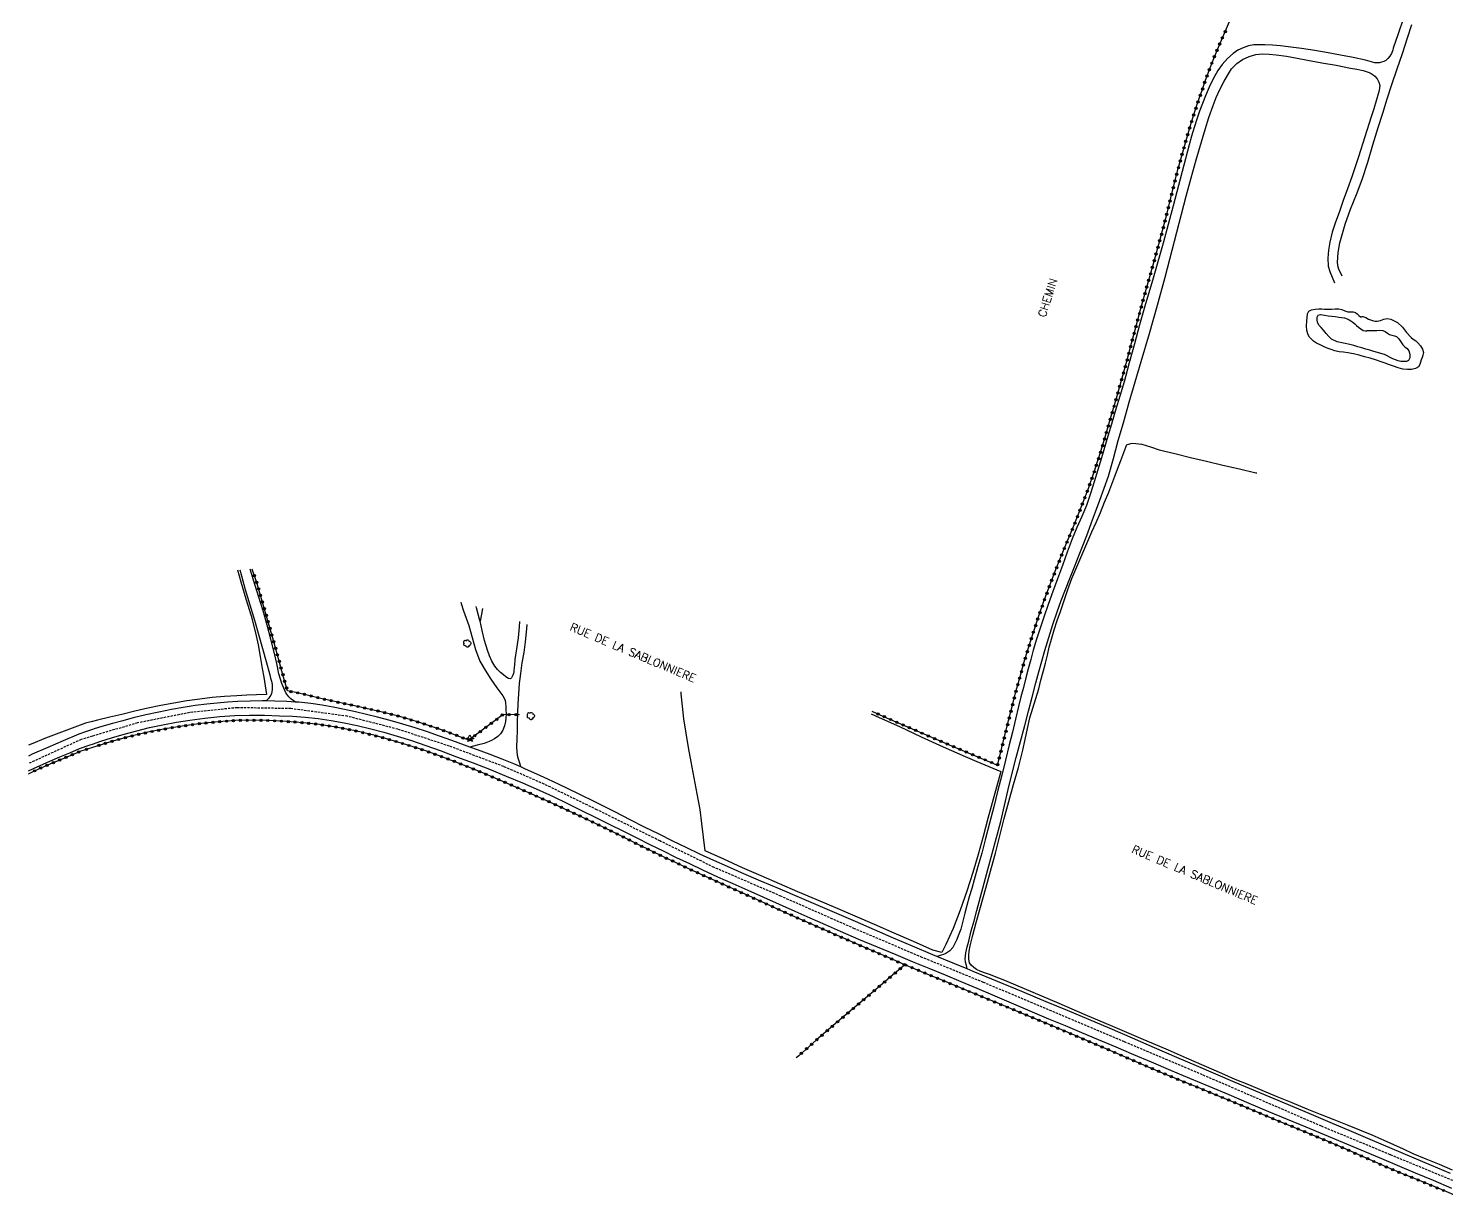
# Model space of a CAD drawing. Header units: millimetres. Extents: x 192000 to 193000, y 104999 to 106000.
# Drawn here: x 192000 to 192310.2, y 105243.5 to 105499.1 of the extents above; entities that cross this region are included whole.
import ezdxf

# ---------------------------------------------------------------- set-up
doc = ezdxf.new("R2010")
doc.units = ezdxf.units.MM
doc.linetypes.add('DASHED', pattern=[0.75, 0.5, -0.25])
doc.layers.get('0').update_dxf_attribs({"linetype": 'CONTINUOUS'})
for name, color, linetype in [('W0001', 6, 'DASHED'), ('W0008', 7, 'CONTINUOUS'), ('W0017', 7, 'CONTINUOUS'), ('W0071', 7, 'CONTINUOUS'), ('W0200', 2, 'CONTINUOUS'), ('W0211', 2, 'CONTINUOUS'), ('W0214', 2, 'CONTINUOUS'), ('W0300', 7, 'CONTINUOUS'), ('W0303', 7, 'CONTINUOUS'), ('W0323', 7, 'CONTINUOUS'), ('W0330', 7, 'CONTINUOUS'), ('W0989', 7, 'CONTINUOUS')]:
    doc.layers.add(name, color=color, linetype=linetype)
doc.styles.get("Standard").update_dxf_attribs({"font": 'romans.shx', "width": 0.85})

# ---------------------------------------------------------------- blocks, each defined once
blk = doc.blocks.new('T303')
for p, q in [((-0.77, 0), (-0.28, 0.21)), ((-0.28, -0.21), (-0.77, 0)), ((-0.28, 0.21), (0, 0.83)), ((0, 0.83), (0.28, 0.21)), ((0.28, 0.21), (0.83, 0)), ((0.83, 0), (0.28, -0.21)), ((-0.49, -0.63), (-0.28, -0.21)), ((0, -0.35), (-0.49, -0.63)), ((0.56, -0.63), (0, -0.35)), ((0.28, -0.21), (0.56, -0.63))]:
    blk.add_line(p, q)
blk = doc.blocks.new('T300')
for p, q in [((-0.8, 0.51), (-0.86, 0.34)), ((-0.86, 0.34), (-0.86, 0.17)), ((-0.86, 0.17), (-0.74, 0.06)), ((-0.69, 0.63), (-0.8, 0.51)), ((-0.8, -0.06), (-0.74, 0.06)), ((-0.74, 0.06), (-0.69, 0.11)), ((-0.57, 0.69), (-0.69, 0.63)), ((-0.46, 0.69), (-0.57, 0.69)), ((-0.29, 0.63), (-0.46, 0.69)), ((-0.29, 0.63), (-0.17, 0.74)), ((-0.23, 0.57), (-0.29, 0.63)), ((-0.17, 0.74), (-0.06, 0.8)), ((-0.06, 0.8), (0.06, 0.8)), ((0.06, 0.8), (0.23, 0.74)), ((0.23, 0.74), (0.34, 0.63)), ((0.34, 0.63), (0.4, 0.51)), ((0.46, 0.46), (0.34, 0.46)), ((0.4, 0.51), (0.4, 0.46)), ((0.57, 0.4), (0.46, 0.46)), ((0.57, 0.4), (0.69, 0.29)), ((0.69, 0.29), (0.74, 0.17)), ((0.74, 0.06), (0.69, -0.17)), ((0.74, 0.17), (0.74, 0.06)), ((-0.8, -0.17), (-0.8, -0.06)), ((-0.8, -0.23), (-0.8, -0.17)), ((-0.74, -0.34), (-0.8, -0.23)), ((-0.69, -0.4), (-0.74, -0.34)), ((-0.51, -0.46), (-0.69, -0.4)), ((-0.4, -0.46), (-0.51, -0.46)), ((-0.4, -0.46), (-0.34, -0.46)), ((-0.34, -0.46), (-0.34, -0.4)), ((-0.34, -0.51), (-0.34, -0.46)), ((-0.29, -0.63), (-0.34, -0.51)), ((-0.17, -0.74), (-0.29, -0.63)), ((-0.06, -0.8), (-0.17, -0.74)), ((0.06, -0.8), (-0.06, -0.8)), ((0.17, -0.74), (0.06, -0.8)), ((0.23, -0.69), (0.17, -0.74)), ((0.29, -0.46), (0.23, -0.46)), ((0.29, -0.63), (0.23, -0.69)), ((0.46, -0.4), (0.29, -0.46)), ((0.34, -0.51), (0.29, -0.63)), ((0.34, -0.51), (0.34, -0.46)), ((0.57, -0.34), (0.46, -0.4)), ((0.63, -0.29), (0.57, -0.34)), ((0.69, -0.17), (0.63, -0.29))]:
    blk.add_line(p, q)
blk = doc.blocks.new('t323o')
at = {"color": 0, "linetype": 'Continuous'}
for radius in [0.25, 0.15]:
    blk.add_circle((0, 0), radius, dxfattribs=at)

msp = doc.modelspace()

# ---------------------------------------------------------------- linework, layer by layer
at = {"layer": 'W0001'}
for points in [[(192311.58, 105247.2), (192297.85, 105252.85), (192282.82, 105259.09), (192267.75, 105265.6), (192256.79, 105270.32), (192239.72, 105277.55), (192225.9, 105283.36), (192208.92, 105290.5), (192195.5, 105295.99), (192180.72, 105302.26), (192164.61, 105309.35), (192149.97, 105315.67), (192138.11, 105321.46), (192124.36, 105328.27), (192112.81, 105333.87), (192103.96, 105337.71), (192092.09, 105342.17), (192080.84, 105345.86), (192069.75, 105348.7), (192057.4, 105350.37), (192045.66, 105350.57), (192035.23, 105349.49), (192023.87, 105347.26), (192014, 105344.34)], [(192014, 105344.34), (192011.54, 105343.62), (192000, 105338.34)]]:
    msp.add_lwpolyline(points, dxfattribs=at)
at = {"layer": 'W0008'}
for points in [[(192155.95, 105314.47), (192152.93, 105315.83), (192149.9, 105317.19), (192146.89, 105318.58), (192143.9, 105319.99), (192140.92, 105321.43), (192137.96, 105322.89), (192134.78, 105324.48), (192131.61, 105326.09), (192128.44, 105327.7), (192124.33, 105329.75), (192120.2, 105331.78), (192116.06, 105333.77), (192113.63, 105334.93), (192111.19, 105336.07), (192108.73, 105337.17), (192107.7, 105337.61), (192106.18, 105338.27), (192103.6, 105339.32), (192101.01, 105340.34), (192098.22, 105341.38), (192096.57, 105341.97), (192095.41, 105342.38), (192092.59, 105343.37), (192089.94, 105344.32), (192087.29, 105345.26), (192084.61, 105346.14), (192081.88, 105346.97), (192079.14, 105347.75), (192076.38, 105348.48), (192073.97, 105349.08), (192071.55, 105349.65), (192069.12, 105350.17), (192066.68, 105350.66), (192064.24, 105351.12), (192061.78, 105351.48), (192059.17, 105351.75), (192058.41, 105351.8), (192056.53, 105351.92), (192053.9, 105352.01), (192052.02, 105352.04), (192051.2, 105352.05), (192048.51, 105352.01), (192045.81, 105351.91), (192043.55, 105351.77), (192041.3, 105351.59), (192039.06, 105351.36), (192036.46, 105351.02), (192033.88, 105350.62), (192031.3, 105350.16), (192028.5, 105349.61), (192025.71, 105348.99), (192022.93, 105348.32), (192020.65, 105347.73), (192018.37, 105347.11), (192016.1, 105346.46), (192014.41, 105345.93), (192014, 105345.79)], [(192014, 105342.58), (192015.86, 105343.22), (192018.2, 105343.97), (192020.95, 105344.78), (192023.73, 105345.54), (192026.51, 105346.22), (192029.43, 105346.85), (192032.37, 105347.39), (192035.32, 105347.86), (192038.58, 105348.29), (192041.86, 105348.64), (192045.14, 105348.86), (192048.4, 105348.95), (192051.66, 105348.92), (192054.92, 105348.82), (192057.74, 105348.7), (192060.55, 105348.52), (192063.35, 105348.23), (192066.23, 105347.8), (192069.1, 105347.26), (192071.95, 105346.65), (192074.87, 105345.96), (192077.78, 105345.2), (192080.66, 105344.38), (192083.82, 105343.38), (192086.95, 105342.3), (192090.06, 105341.19), (192093.66, 105339.86), (192097.25, 105338.49), (192100.84, 105337.11), (192104.47, 105335.61), (192108.09, 105334.12), (192111.69, 105332.56), (192114.76, 105331.14), (192117.8, 105329.68), (192120.84, 105328.2), (192123.95, 105326.67), (192127.06, 105325.13), (192130.16, 105323.58), (192133.05, 105322.13), (192135.95, 105320.69), (192138.85, 105319.25), (192141.71, 105317.86), (192144.57, 105316.48), (192147.45, 105315.12), (192150.76, 105313.63), (192154.07, 105312.16), (192157.39, 105310.7), (192160.82, 105309.17), (192164.24, 105307.64), (192167.66, 105306.11), (192170.95, 105304.64), (192174.24, 105303.18), (192177.54, 105301.74), (192181.6, 105300), (192185.66, 105298.29), (192189.73, 105296.6), (192193.33, 105295.11), (192196.92, 105293.63), (192200.52, 105292.14), (192203.98, 105290.7), (192207.44, 105289.25), (192210.89, 105287.8), (192214.98, 105286.06), (192219.05, 105284.32), (192223.14, 105282.59), (192226.74, 105281.08), (192230.36, 105279.58), (192233.97, 105278.07), (192237.84, 105276.43), (192241.71, 105274.78), (192245.59, 105273.13), (192249.79, 105271.37), (192253.99, 105269.61), (192258.19, 105267.85), (192262.55, 105265.99), (192266.91, 105264.12), (192271.27, 105262.28), (192275.32, 105260.6), (192279.38, 105258.95), (192283.43, 105257.27), (192287.43, 105255.6), (192291.43, 105253.91), (192295.42, 105252.23), (192299.37, 105250.57), (192303.32, 105248.91), (192307.26, 105247.26), (192311.3, 105245.55)], [(192011.03, 105344.82), (192007.63, 105343.35), (192004.23, 105341.88), (192000.85, 105340.38), (192000, 105339.99)], [(192014, 105345.79), (192012.72, 105345.37), (192011.03, 105344.82)], [(192000, 105336.78), (192001.14, 105337.3), (192004.71, 105338.89), (192006.87, 105339.81), (192009.04, 105340.72), (192011.21, 105341.63)], [(192011.21, 105341.63), (192013.54, 105342.43), (192014, 105342.58)], [(192311.04, 105248.71), (192306.92, 105250.46), (192302.61, 105252.28), (192298.31, 105254.11), (192294, 105255.95), (192289.37, 105257.91), (192284.74, 105259.88), (192280.11, 105261.84), (192274.73, 105264.12), (192269.35, 105266.39), (192263.97, 105268.67), (192259.71, 105270.48), (192255.46, 105272.29), (192251.21, 105274.11), (192246.34, 105276.23), (192241.47, 105278.35), (192236.6, 105280.46), (192231.93, 105282.42), (192227.26, 105284.37), (192222.58, 105286.3), (192217.28, 105288.5), (192211.98, 105290.69), (192206.68, 105292.88), (192205.31, 105293.45), (192202.25, 105294.72), (192198.7, 105296.2), (192197.83, 105296.56), (192193.41, 105298.42), (192189.23, 105300.21), (192185.05, 105302.02), (192180.88, 105303.82), (192176.8, 105305.58), (192172.72, 105307.34), (192168.64, 105309.09), (192164.42, 105310.89), (192160.19, 105312.68), (192155.95, 105314.47)]]:
    msp.add_lwpolyline(points, dxfattribs=at)
at = {"layer": 'W0017'}
for points in [[(192046.24, 105380.74), (192046.61, 105379.41), (192047.45, 105376.43), (192048.44, 105373.07), (192049.43, 105369.71), (192050.41, 105366.35), (192051.21, 105363.49), (192052, 105360.64), (192052.79, 105357.78), (192052.98, 105357.06), (192053.17, 105356.34), (192053.29, 105355.61), (192053.33, 105355.08), (192053.34, 105354.55), (192053.27, 105354.03), (192053.16, 105353.68), (192053.01, 105353.33), (192052.83, 105353.01), (192052.59, 105352.67), (192052.3, 105352.35), (192052.02, 105352.04)], [(192058.41, 105351.8), (192057.91, 105352.16), (192057.4, 105352.53), (192056.95, 105352.94), (192056.32, 105353.81), (192055.85, 105354.81), (192055.42, 105355.83), (192054.75, 105357.98), (192054.32, 105360.22), (192053.86, 105362.45), (192053.06, 105365.55), (192052.21, 105368.63), (192051.33, 105371.71), (192050.36, 105374.97), (192049.34, 105378.21), (192048.51, 105380.82)], [(192094.58, 105373.67), (192094.64, 105373.37), (192095.16, 105371.73), (192095.76, 105370.12), (192096.35, 105368.51), (192097.1, 105365.89), (192097.82, 105363.26), (192098.77, 105360.73), (192099.89, 105358.75), (192101.18, 105356.84), (192102.48, 105354.94), (192103.14, 105354.07), (192103.8, 105353.19), (192104.26, 105352.24), (192104.39, 105351.54), (192104.43, 105350.81), (192104.45, 105350.08), (192104.47, 105349.23), (192104.46, 105348.39), (192104.36, 105347.56), (192104.13, 105346.6), (192103.79, 105345.67), (192103.3, 105344.85), (192102.67, 105344.25), (192101.93, 105343.75), (192101.15, 105343.31), (192099.69, 105342.72), (192098.13, 105342.35), (192096.57, 105341.97)], [(192106.42, 105361.09), (192106.39, 105360.66), (192106.35, 105360.24), (192106.31, 105359.82), (192106.28, 105359.49), (192106.25, 105359.15), (192106.21, 105358.82), (192106.15, 105358.43), (192106.08, 105358.04), (192105.95, 105357.66), (192105.82, 105357.37), (192105.66, 105357.09), (192105.47, 105356.9), (192105, 105356.93), (192104.44, 105357.31), (192103.91, 105357.73), (192103.23, 105358.28), (192102.61, 105358.93), (192102.06, 105359.62), (192101.39, 105360.73), (192100.87, 105361.93), (192100.41, 105363.16), (192099.76, 105365.27), (192099.27, 105367.43), (192098.81, 105369.46), (192098.78, 105369.6), (192098.01, 105372.43), (192097.94, 105372.68)], [(192107.42, 105369.41), (192107.36, 105368.25), (192107.11, 105365.86), (192106.77, 105363.47), (192106.42, 105361.09)], [(192107.7, 105337.61), (192107.46, 105338.46), (192107.21, 105339.3), (192107.01, 105340.15), (192106.86, 105341.93), (192106.91, 105343.73), (192106.98, 105345.54), (192107, 105347.49), (192107.04, 105349.44), (192107.11, 105351.38), (192107.25, 105353.61), (192107.44, 105355.83), (192107.68, 105358.05), (192108.02, 105360.36), (192108.42, 105362.67), (192108.75, 105364.98), (192109.02, 105367.79), (192109.08, 105368.75)]]:
    msp.add_lwpolyline(points, dxfattribs=at)
at = {"layer": 'W0071'}
for points in [[(192300.68, 105501.06), (192299.61, 105497.9), (192298.54, 105494.75), (192298.41, 105494.34), (192298.28, 105493.93), (192298.11, 105493.55), (192297.78, 105492.99), (192297.37, 105492.49), (192296.89, 105492.07), (192296.45, 105491.84), (192295.98, 105491.66), (192295.49, 105491.54), (192294.49, 105491.57), (192293.48, 105491.86), (192292.46, 105492.14), (192289.74, 105492.68), (192287.01, 105493.21), (192284.28, 105493.71), (192281.36, 105494.21), (192278.44, 105494.68), (192275.51, 105495.06), (192273.83, 105495.24), (192272.14, 105495.39), (192270.45, 105495.46), (192269.25, 105495.47), (192268.04, 105495.44), (192266.88, 105495.26), (192265.69, 105494.85), (192264.55, 105494.28), (192263.5, 105493.6), (192262.24, 105492.5), (192261.13, 105491.2), (192260.14, 105489.83), (192259.12, 105488.07), (192258.27, 105486.2), (192257.47, 105484.3), (192256.79, 105482.63), (192256.14, 105480.95), (192255.54, 105479.25), (192254.96, 105477.39), (192254.42, 105475.51), (192253.89, 105473.62), (192252.73, 105469.18), (192251.58, 105464.74), (192250.4, 105460.3), (192249.3, 105456.21), (192248.17, 105452.13), (192247.03, 105448.06), (192245.7, 105443.45), (192244.35, 105438.85), (192243.03, 105434.25), (192241.9, 105430.09), (192240.8, 105425.93), (192239.65, 105421.78), (192238.74, 105418.7), (192237.81, 105415.62), (192236.88, 105412.55), (192235.9, 105409.22), (192234.93, 105405.9), (192233.94, 105402.58), (192233.14, 105399.97), (192232.32, 105397.36), (192231.42, 105394.78), (192230.42, 105392.34), (192229.35, 105389.93), (192228.31, 105387.49), (192227.2, 105384.59), (192226.15, 105381.66), (192225.1, 105378.73), (192224.08, 105375.94), (192223.07, 105373.15), (192222.09, 105370.34), (192221.29, 105367.95), (192220.52, 105365.54), (192219.79, 105363.12), (192219.23, 105361.12), (192218.7, 105359.1), (192218.17, 105357.08), (192217.63, 105355), (192217.1, 105352.91), (192216.58, 105350.82), (192215.89, 105348.03), (192215.23, 105345.23), (192214.55, 105342.43), (192213.72, 105339.12), (192212.88, 105335.83), (192212.04, 105332.53), (192211.14, 105328.92), (192210.23, 105325.32), (192209.3, 105321.72), (192208.51, 105318.79), (192207.7, 105315.86), (192206.88, 105312.94), (192206.34, 105311.08), (192205.8, 105309.22), (192205.28, 105307.36), (192204.83, 105305.64), (192204.39, 105303.91), (192203.95, 105302.19), (192203.66, 105301.43), (192203.37, 105300.67), (192203.05, 105299.93), (192202.64, 105299.03), (192202.18, 105298.16), (192201.57, 105297.43), (192201.13, 105297.11), (192200.64, 105296.84), (192200.13, 105296.61), (192199.66, 105296.45), (192199.18, 105296.32), (192198.7, 105296.2)], [(192287.36, 105444.94), (192287.05, 105445.57), (192286.73, 105446.21), (192286.49, 105446.85), (192286.35, 105447.9), (192286.38, 105448.99), (192286.48, 105450.08), (192286.82, 105452.16), (192287.39, 105454.21), (192288.03, 105456.25), (192289.17, 105459.55), (192290.48, 105462.79), (192291.72, 105466.06), (192292.94, 105469.82), (192294.07, 105473.61), (192295.22, 105477.39), (192296.21, 105480.54), (192297.21, 105483.69), (192298.23, 105486.83), (192299.36, 105490.22), (192300.51, 105493.6), (192301.65, 105496.98), (192302.62, 105499.92)], [(192205.31, 105293.45), (192205.15, 105294.2), (192205, 105294.95), (192204.91, 105295.7), (192205.03, 105296.98), (192205.35, 105298.27), (192205.69, 105299.55), (192206.24, 105301.78), (192206.83, 105303.99), (192207.43, 105306.21), (192208.22, 105309.21), (192209.03, 105312.21), (192209.84, 105315.2), (192210.8, 105318.69), (192211.77, 105322.18), (192212.69, 105325.69), (192213.52, 105329.2), (192214.31, 105332.72), (192215.14, 105336.23), (192216.05, 105339.72), (192217.01, 105343.2), (192217.95, 105346.69), (192218.75, 105349.79), (192219.54, 105352.9), (192220.35, 105356.01), (192221, 105358.38), (192221.66, 105360.74), (192222.34, 105363.1), (192223.18, 105365.93), (192224.06, 105368.74), (192224.99, 105371.53), (192225.88, 105373.98), (192226.81, 105376.41), (192227.76, 105378.83), (192228.8, 105381.4), (192229.85, 105383.97), (192230.87, 105386.55), (192231.72, 105388.82), (192232.55, 105391.09), (192233.38, 105393.37), (192234.33, 105395.97), (192235.29, 105398.57), (192236.24, 105401.17), (192237.32, 105405.07), (192238.39, 105408.97), (192239.49, 105412.87), (192240.79, 105417.33), (192242.11, 105421.79), (192243.42, 105426.25), (192245.19, 105432.39), (192246.94, 105438.53), (192248.64, 105444.68), (192250.19, 105450.58), (192251.71, 105456.5), (192253.26, 105462.4), (192254.34, 105466.37), (192255.43, 105470.33), (192256.59, 105474.27), (192257.37, 105476.93), (192258.18, 105479.58), (192259.11, 105482.18), (192259.81, 105483.94), (192260.57, 105485.68), (192261.44, 105487.35), (192262.27, 105488.8), (192263.18, 105490.21), (192264.28, 105491.39), (192265.55, 105492.25), (192266.98, 105492.91), (192268.46, 105493.35), (192269.92, 105493.51), (192271.42, 105493.44), (192272.92, 105493.32), (192275.21, 105493.01), (192277.48, 105492.55), (192279.75, 105492.09), (192282.89, 105491.55), (192286.04, 105491.01), (192289.16, 105490.39), (192290.54, 105490.15), (192291.92, 105489.89), (192293.22, 105489.43), (192293.68, 105489.21), (192294.13, 105488.95), (192294.52, 105488.64), (192295.02, 105488.04), (192295.4, 105487.32), (192295.58, 105486.58), (192295.55, 105486.05), (192295.42, 105485.5), (192295.28, 105484.96), (192294.82, 105483.21), (192294.26, 105481.47), (192293.71, 105479.74), (192292.32, 105475.36), (192290.94, 105470.98), (192289.49, 105466.62), (192288.55, 105464.03), (192287.59, 105461.44), (192286.67, 105458.84), (192285.9, 105456.68), (192285.15, 105454.51), (192284.62, 105452.31), (192284.34, 105450.58), (192284.19, 105448.83), (192284.3, 105447.12), (192284.66, 105445.89), (192285.17, 105444.67), (192285.68, 105443.46)]]:
    msp.add_lwpolyline(points, dxfattribs=at)
at = {"layer": 'W0200'}
msp.add_lwpolyline([(192099.35, 105372.26), (192099.11, 105371.01), (192098.81, 105369.46)], dxfattribs=at)
at = {"layer": 'W0211'}
msp.add_lwpolyline([(192292.49, 105432.93), (192292.61, 105432.96), (192292.73, 105432.99), (192292.85, 105433.02), (192293.3, 105433.06), (192293.75, 105433.04), (192294.21, 105433.02), (192294.9, 105433.06), (192295.6, 105433.1), (192296.26, 105433.01), (192296.76, 105432.78), (192297.24, 105432.46), (192297.73, 105432.17), (192298.24, 105432.01), (192298.77, 105431.88), (192299.24, 105431.68), (192299.74, 105431.18), (192300.15, 105430.53), (192300.59, 105429.92), (192301.08, 105429.48), (192301.59, 105429.07), (192301.95, 105428.59), (192302.13, 105427.86), (192302.14, 105427.06), (192301.89, 105426.48), (192301.43, 105426.28), (192300.81, 105426.22), (192300.2, 105426.25), (192299.61, 105426.38), (192299.03, 105426.61), (192298.45, 105426.86), (192297.83, 105427.16), (192297.21, 105427.48), (192296.58, 105427.77), (192295.83, 105428.02), (192295.07, 105428.22), (192294.31, 105428.43), (192293.43, 105428.7), (192292.55, 105428.98), (192291.67, 105429.25), (192290.78, 105429.49), (192289.89, 105429.73), (192289, 105429.97), (192287.62, 105430.25), (192286.25, 105430.55), (192285.05, 105431.1), (192284.42, 105431.7), (192283.85, 105432.4), (192283.3, 105433.12), (192282.79, 105433.66), (192282.28, 105434.22), (192281.96, 105434.83), (192281.89, 105435.37), (192281.91, 105435.94), (192282.07, 105436.36), (192282.63, 105436.54), (192283.48, 105436.41), (192284.32, 105436.26), (192285.08, 105436.18), (192285.84, 105436.08), (192286.59, 105435.96), (192287.22, 105435.87), (192287.85, 105435.76), (192288.44, 105435.58), (192288.87, 105435.37), (192289.27, 105435.11), (192289.67, 105434.84), (192290.09, 105434.48), (192290.49, 105434.1), (192290.92, 105433.76), (192291.42, 105433.38), (192291.94, 105433.04)], close=True, dxfattribs=at)
at = {"layer": 'W0214'}
msp.add_lwpolyline([(192291.88, 105436.08), (192292.52, 105435.9), (192293.13, 105435.54), (192293.76, 105435.26), (192294.17, 105435.16), (192294.59, 105435.1), (192295.01, 105435.07), (192295.74, 105435.24), (192296.46, 105435.53), (192297.17, 105435.68), (192297.97, 105435.51), (192298.75, 105435.16), (192299.48, 105434.74), (192300.54, 105433.79), (192301.44, 105432.62), (192302.41, 105431.53), (192302.91, 105431.14), (192303.43, 105430.76), (192303.89, 105430.34), (192304.45, 105429.68), (192304.91, 105428.95), (192305.11, 105428.19), (192305.02, 105427.67), (192304.82, 105427.14), (192304.61, 105426.62), (192304.46, 105426.09), (192304.31, 105425.56), (192304.07, 105425.12), (192303.41, 105424.71), (192302.54, 105424.53), (192301.67, 105424.47), (192300.65, 105424.59), (192299.62, 105424.9), (192298.61, 105425.25), (192297.7, 105425.55), (192296.78, 105425.88), (192295.87, 105426.19), (192294.67, 105426.58), (192293.47, 105426.96), (192292.26, 105427.3), (192291.05, 105427.63), (192289.83, 105427.93), (192288.6, 105428.18), (192287.66, 105428.3), (192286.71, 105428.4), (192285.78, 105428.57), (192284.93, 105428.84), (192284.1, 105429.18), (192283.29, 105429.55), (192282.51, 105429.88), (192281.74, 105430.24), (192281.06, 105430.69), (192280.61, 105431.11), (192280.21, 105431.59), (192279.89, 105432.1), (192279.62, 105433.04), (192279.58, 105434.08), (192279.65, 105435.1), (192279.69, 105435.88), (192279.79, 105436.66), (192280.08, 105437.26), (192280.66, 105437.58), (192281.44, 105437.71), (192282.22, 105437.77), (192282.87, 105437.77), (192283.52, 105437.71), (192284.18, 105437.66), (192285, 105437.71), (192285.82, 105437.79), (192286.62, 105437.76), (192287.28, 105437.59), (192287.93, 105437.34), (192288.59, 105437.14), (192289.15, 105437.1), (192289.73, 105437.1), (192290.25, 105436.99), (192290.63, 105436.68), (192290.98, 105436.27), (192291.39, 105436.04), (192291.55, 105436.05), (192291.71, 105436.07)], close=True, dxfattribs=at)
at = {"layer": 'W0323'}
for points in [[(192184.46, 105349.8), (192187.68, 105348.38), (192192.27, 105346.38), (192196.87, 105344.39), (192201.89, 105342.26), (192206.92, 105340.15), (192211.95, 105338.04), (192212.52, 105340.28), (192213.09, 105342.52), (192213.65, 105344.76), (192214.4, 105347.78), (192215.15, 105350.81), (192215.93, 105353.83), (192216.83, 105357.11), (192217.76, 105360.37), (192218.74, 105363.63), (192219.82, 105367.05), (192220.94, 105370.45), (192222.12, 105373.84), (192223.34, 105377.13), (192224.61, 105380.4), (192225.91, 105383.67), (192227.09, 105386.57), (192228.28, 105389.46), (192229.48, 105392.34), (192230.69, 105395.52), (192231.91, 105398.69), (192233.06, 105401.89), (192234.37, 105405.92), (192235.58, 105409.98), (192236.77, 105414.05), (192237.98, 105418.23), (192239.16, 105422.41), (192240.34, 105426.59), (192241.31, 105430.28), (192242.28, 105433.97), (192243.26, 105437.65), (192244.77, 105443.04), (192246.3, 105448.41), (192247.78, 105453.8), (192249.05, 105458.68), (192250.27, 105463.57), (192251.5, 105468.46), (192252.35, 105471.51), (192253.2, 105474.57), (192254.09, 105477.61), (192254.93, 105480.27), (192255.81, 105482.91), (192256.71, 105485.55), (192257.4, 105487.51), (192258.1, 105489.47), (192258.82, 105491.42), (192260.07, 105494.47), (192261.39, 105497.5), (192262.68, 105500.54)], [(192107.41, 105349.04), (192103.83, 105349.08), (192096.36, 105343.49), (192093.79, 105344.45), (192091.21, 105345.42), (192088.63, 105346.33), (192085.98, 105347.21), (192083.32, 105348.03), (192080.64, 105348.8), (192077.76, 105349.54), (192074.86, 105350.21), (192071.96, 105350.86), (192069.98, 105351.29), (192068, 105351.71), (192066.02, 105352.14), (192063.63, 105352.69), (192061.25, 105353.26), (192058.87, 105353.83), (192056.65, 105354.25), (192055.68, 105357.74), (192054.71, 105361.24), (192053.73, 105364.73), (192052.52, 105369.06), (192051.29, 105373.38), (192050.01, 105377.68), (192048.97, 105380.84)], [(192191.72, 105294.37), (192187.58, 105296.15), (192183.44, 105297.93), (192179.3, 105299.73), (192172.31, 105302.8), (192165.33, 105305.91), (192158.37, 105309.05), (192151.87, 105311.98), (192145.39, 105314.93), (192138.94, 105317.95), (192133.37, 105320.67), (192127.82, 105323.43), (192122.25, 105326.13), (192118.16, 105328.04), (192114.06, 105329.91), (192109.95, 105331.75), (192106.62, 105333.23), (192103.27, 105334.68), (192099.91, 105336.1), (192096.73, 105337.41), (192093.52, 105338.69), (192090.3, 105339.91), (192086.91, 105341.11), (192083.49, 105342.24), (192080.06, 105343.28), (192075.82, 105344.46), (192071.54, 105345.5), (192067.23, 105346.35), (192063.67, 105346.88), (192060.08, 105347.28), (192056.48, 105347.57), (192052.77, 105347.76), (192049.05, 105347.83), (192045.34, 105347.76), (192041.59, 105347.51), (192037.84, 105347.11), (192034.11, 105346.61), (192029.93, 105345.93), (192025.76, 105345.12), (192021.64, 105344.16), (192018.17, 105343.18), (192014.73, 105342.1), (192014, 105341.87)], [(192000, 105336.12), (192001.49, 105336.84), (192004.74, 105338.27), (192008.01, 105339.64), (192011.29, 105341.01)], [(192014, 105341.87), (192011.29, 105341.01)], [(192313.11, 105243.47), (192309.58, 105245), (192305.37, 105246.75), (192301.15, 105248.47), (192296.94, 105250.22), (192292.83, 105252), (192288.73, 105253.81), (192284.63, 105255.59), (192280.57, 105257.29), (192276.5, 105258.96), (192272.43, 105260.64), (192268.46, 105262.3), (192264.49, 105263.96), (192260.52, 105265.61), (192256.37, 105267.31), (192252.22, 105268.99), (192248.08, 105270.7), (192243.43, 105272.68), (192238.8, 105274.68), (192234.17, 105276.68), (192228.28, 105279.17), (192222.39, 105281.65), (192216.49, 105284.12), (192212.74, 105285.67), (192208.99, 105287.21), (192205.24, 105288.75), (192200.73, 105290.62), (192196.23, 105292.49), (192191.72, 105294.37), (192189, 105292.07), (192186.27, 105289.76), (192183.55, 105287.46), (192179.79, 105284.27), (192176.03, 105281.07), (192172.29, 105277.86), (192168.48, 105274.5), (192167.95, 105274.03)]]:
    msp.add_lwpolyline(points, dxfattribs=at)
at = {"layer": 'W0330'}
for points in [[(192214.11, 105290.72), (192212.87, 105291.21), (192211.64, 105291.7), (192210.41, 105292.18), (192209.36, 105292.53), (192208.31, 105292.87), (192207.35, 105293.36), (192206.77, 105293.79), (192206.23, 105294.27), (192205.84, 105294.83), (192205.67, 105295.6), (192205.71, 105296.48), (192205.8, 105297.34), (192205.99, 105298.51), (192206.29, 105299.66), (192206.59, 105300.82), (192207.31, 105303.65), (192208.08, 105306.48), (192208.87, 105309.3), (192209.75, 105312.46), (192210.64, 105315.62), (192211.51, 105318.78), (192212.49, 105322.55), (192213.45, 105326.32), (192214.43, 105330.09), (192215.47, 105333.81), (192216.53, 105337.53), (192217.5, 105341.27), (192218.02, 105343.62), (192218.51, 105345.99), (192219.05, 105348.34), (192219.67, 105350.47), (192220.33, 105352.59), (192220.97, 105354.72), (192221.47, 105356.57), (192221.95, 105358.43), (192222.43, 105360.29), (192222.87, 105362.05), (192223.3, 105363.81), (192223.77, 105365.57), (192224.38, 105367.59), (192225.04, 105369.6), (192225.72, 105371.61), (192226.53, 105374.02), (192227.37, 105376.43), (192228.25, 105378.81), (192229.08, 105380.86), (192229.94, 105382.89), (192230.82, 105384.92), (192231.71, 105386.97), (192232.61, 105389.01), (192233.51, 105391.06), (192234.46, 105393.27), (192235.39, 105395.48), (192236.31, 105397.7), (192237.66, 105401.15), (192238.95, 105404.63), (192240.25, 105408.11), (192240.7, 105408.2), (192241.14, 105408.3), (192241.58, 105408.37), (192243.5, 105408.21), (192245.41, 105407.59), (192247.32, 105406.97), (192250.76, 105406.12), (192254.2, 105405.28), (192257.65, 105404.45), (192261.26, 105403.6), (192264.87, 105402.77), (192268.48, 105401.93), (192268.67, 105401.89)], [(192045.71, 105380.72), (192046.48, 105378.05), (192047.6, 105374.35), (192048.71, 105370.65), (192049.68, 105366.92), (192050.23, 105364.34), (192050.71, 105361.74), (192051.16, 105359.14), (192051.47, 105357.25), (192051.76, 105355.36), (192052.05, 105353.47), (192049.9, 105353.39), (192047.76, 105353.31), (192045.61, 105353.2), (192042.89, 105353.01), (192040.17, 105352.77), (192037.47, 105352.47), (192034.63, 105352.06), (192031.8, 105351.58), (192028.97, 105351.05), (192026.12, 105350.45), (192023.28, 105349.79), (192020.44, 105349.11), (192017.79, 105348.47), (192015.14, 105347.82), (192014, 105347.53)], [(192197.83, 105297.59), (192193.59, 105299.45), (192189.34, 105301.3), (192185.09, 105303.15), (192180.83, 105304.98), (192176.58, 105306.8), (192172.32, 105308.62), (192168.3, 105310.34), (192164.29, 105312.05), (192160.29, 105313.79), (192156.19, 105315.6), (192152.11, 105317.44), (192148.02, 105319.27), (192147.67, 105322.28), (192147.32, 105325.29), (192146.91, 105328.29), (192146.31, 105331.77), (192145.64, 105335.24), (192144.98, 105338.71), (192144.41, 105341.85), (192143.85, 105345), (192143.36, 105348.16), (192143.06, 105350.88), (192142.81, 105353.6), (192142.77, 105354.03)], [(192012.49, 105347.16), (192009.58, 105346.07), (192006.67, 105344.99), (192003.77, 105343.88), (192000.61, 105342.62), (192000, 105342.38)], [(192014, 105347.53), (192012.49, 105347.16)], [(192184.32, 105349.24), (192186.07, 105348.45), (192190.51, 105346.43), (192195.28, 105344.23), (192200.05, 105342.03), (192204.86, 105339.9), (192207.46, 105338.8), (192210.08, 105337.73), (192212.7, 105336.66), (192211.76, 105333.23), (192210.82, 105329.8), (192209.87, 105326.38), (192208.81, 105322.43), (192207.74, 105318.48), (192206.58, 105314.56), (192205.25, 105310.43), (192203.83, 105306.34), (192202.24, 105302.31), (192201.46, 105300.54), (192200.64, 105298.79), (192199.82, 105297.03), (192197.83, 105297.59)], [(192311.49, 105249.51), (192308.61, 105250.68), (192305.72, 105251.86), (192302.86, 105253.08), (192300.75, 105254.04), (192298.66, 105255.01), (192296.55, 105255.97), (192293.88, 105257.1), (192291.2, 105258.21), (192288.51, 105259.29), (192285.57, 105260.47), (192282.62, 105261.64), (192279.68, 105262.82), (192276.4, 105264.16), (192273.13, 105265.53), (192269.86, 105266.89), (192266.92, 105268.11), (192263.97, 105269.33), (192261.04, 105270.57), (192257.15, 105272.26), (192253.27, 105273.97), (192249.39, 105275.68), (192243.3, 105278.27), (192237.21, 105280.86), (192231.12, 105283.46), (192225.45, 105285.88), (192219.78, 105288.3), (192214.11, 105290.72)]]:
    msp.add_lwpolyline(points, dxfattribs=at)

# ---------------------------------------------------------------- block references
at = {"layer": 'W0300', "rotation": 359.9999899820874}
for p in [(192096.03, 105364.58), (192109.94, 105348.73)]:
    msp.add_blockref('T300', p, dxfattribs=at)
at = {"layer": 'W0303', "rotation": 359.9999899820874}
msp.add_blockref('T303', (192096.58, 105343.84), dxfattribs=at)
at = {"layer": 'W0323'}
for p, rotation in [((192260.58, 105495.63), 66.46200777327387), ((192261.17, 105497), 66.46200777327387), ((192261.77, 105498.38), 66.97450799127449), ((192259.41, 105492.86), 67.7378369505266), ((192259.98, 105494.25), 67.7378369505266), ((192258.32, 105490.07), 69.53426046607659), ((192258.84, 105491.47), 67.7378369505266), ((192257.3, 105487.25), 70.77235188256749), ((192257.81, 105488.66), 70.35359119162548), ((192255.83, 105482.99), 71.07091008742775), ((192256.32, 105484.41), 71.07091008742775), ((192256.81, 105485.83), 70.77235188256749), ((192254.89, 105480.14), 72.43004830777795), ((192255.36, 105481.57), 71.64960613128795), ((192253.99, 105477.28), 73.62269712395461), ((192254.44, 105478.71), 72.43004830777795), ((192253.15, 105474.4), 74.4961908849577), ((192253.57, 105475.84), 73.62269712395461), ((192252.35, 105471.51), 74.51359567490988), ((192252.75, 105472.96), 74.4961908849577), ((192251.55, 105468.62), 74.51359567490988), ((192251.95, 105470.07), 74.51359567490988), ((192250.81, 105465.71), 75.91686965265515), ((192251.18, 105467.17), 75.91686965265515), ((192249.72, 105461.35), 75.90860877524568), ((192250.08, 105462.8), 75.90860877524568), ((192250.45, 105464.26), 75.91686965265515), ((192248.98, 105458.44), 75.47002984817426), ((192249.35, 105459.89), 75.90860877524568), ((192248.23, 105455.53), 75.47002984817426), ((192248.61, 105456.99), 75.47002984817426), ((192247.46, 105452.64), 74.58397134557275), ((192247.86, 105454.08), 75.47002984817426), ((192246.66, 105449.74), 74.58397134557275), ((192247.06, 105451.19), 74.58397134557275), ((192245.85, 105446.86), 74.10668987736234), ((192246.26, 105448.3), 74.10668987736234), ((192245.03, 105443.97), 74.10668987736234), ((192245.44, 105445.41), 74.10668987736234), ((192243.82, 105439.64), 74.41499443085239), ((192244.22, 105441.08), 74.41499443085239), ((192244.62, 105442.53), 74.41499443085239), ((192243.02, 105436.74), 75.03859516374374), ((192243.41, 105438.19), 74.41499443085239), ((192242.25, 105433.85), 75.23885497119693), ((192242.63, 105435.3), 75.03859516374374), ((192241.48, 105430.94), 75.23885497119693), ((192241.86, 105432.4), 75.23885497119693), ((192240.72, 105428.04), 75.2572014640771), ((192241.1, 105429.49), 75.2572014640771), ((192239.93, 105425.15), 74.2647764611905), ((192240.34, 105426.59), 75.2572014640771), ((192239.12, 105422.26), 74.26477646161206), ((192239.52, 105423.71), 74.2647764611905), ((192237.89, 105417.93), 73.89334066912924), ((192238.3, 105419.37), 74.26477646161206), ((192238.71, 105420.82), 74.26477646161206), ((192237.06, 105415.05), 73.89334066912924), ((192237.48, 105416.49), 73.89334066912924), ((192236.22, 105412.17), 73.7057530628815), ((192236.64, 105413.61), 73.7057530628815), ((192235.38, 105409.29), 73.35122521437803), ((192235.8, 105410.73), 73.7057530628815), ((192234.52, 105406.42), 73.35122521437803), ((192234.95, 105407.85), 73.35122521437803), ((192233.6, 105403.56), 72.00965955366647), ((192234.07, 105404.99), 72.00965955366647), ((192232.13, 105399.31), 70.1408196713086), ((192232.64, 105400.72), 70.1408196713086), ((192233.14, 105402.13), 72.00965955366647), ((192231.07, 105396.5), 69.08476304502632), ((192231.6, 105397.9), 69.08476304502632), ((192230, 105393.7), 69.07503519188816), ((192230.53, 105395.1), 69.07503519188816), ((192228.89, 105390.91), 67.49429518744196), ((192229.46, 105392.3), 67.49429518744196), ((192227.74, 105388.14), 67.50130632213887), ((192228.31, 105389.53), 67.49429518744196), ((192226.03, 105383.98), 67.88896018054518), ((192226.6, 105385.37), 67.88896018054518), ((192227.16, 105386.76), 67.50130632213887), ((192224.92, 105381.19), 68.30766171923122), ((192225.48, 105382.58), 68.30766171923122), ((192049.44, 105379.41), 108.241268941791), ((192049.91, 105377.99), 108.241268941791), ((192223.83, 105378.4), 68.76807617677997), ((192224.37, 105379.79), 68.76807617677997), ((192050.34, 105376.55), 106.6674702788344), ((192050.77, 105375.12), 106.6674702788344), ((192222.77, 105375.59), 69.68649737987774), ((192223.29, 105377), 69.68649737987774), ((192051.2, 105373.68), 106.6674702788344), ((192051.62, 105372.24), 105.849050514545), ((192221.25, 105371.35), 70.7967049243921), ((192221.75, 105372.77), 70.7967049243921), ((192222.25, 105374.18), 69.68649737987774), ((192052.03, 105370.79), 105.849050514545), ((192052.44, 105369.35), 105.849050514545), ((192220.3, 105368.51), 71.73179916092768), ((192220.77, 105369.93), 71.73179916092768), ((192052.84, 105367.91), 105.6510888532683), ((192053.25, 105366.46), 105.6510888532683), ((192219.38, 105365.65), 72.52014505419947), ((192219.83, 105367.08), 71.73179916092768), ((192053.65, 105365.02), 105.6510888532683), ((192054.06, 105363.57), 105.645897963181), ((192054.46, 105362.13), 105.645897963181), ((192218.49, 105362.79), 73.28783348529099), ((192218.93, 105364.22), 72.52014505419947), ((192054.86, 105360.68), 105.500427016736), ((192055.27, 105359.24), 105.500427016736), ((192217.63, 105359.91), 74.04533930867125), ((192218.06, 105361.35), 73.28783348529099), ((192055.67, 105357.79), 105.500427016736), ((192056.07, 105356.35), 105.4962051512691), ((192216.81, 105357.03), 74.70790196833492), ((192217.22, 105358.47), 74.04533930867125), ((192056.47, 105354.9), 105.4962051512691), ((192057.46, 105354.1), 169.360134024695), ((192058.93, 105353.82), 166.5315851117279), ((192060.39, 105353.47), 166.5315851117279), ((192061.85, 105353.12), 166.5088193509287), ((192063.31, 105352.77), 166.5088193509287), ((192216.02, 105354.14), 74.70790196833492), ((192216.41, 105355.58), 74.70790196833492), ((192064.77, 105352.43), 166.9632642891588), ((192066.23, 105352.09), 167.7532389033301), ((192067.7, 105351.77), 167.7532389033301), ((192069.16, 105351.46), 168.0967810365025), ((192070.63, 105351.15), 167.7808630448938), ((192072.1, 105350.83), 167.3750655353773), ((192073.56, 105350.5), 167.3750655353773), ((192075.02, 105350.18), 166.8841102580636), ((192076.48, 105349.83), 166.8841102580636), ((192214.9, 105349.78), 76.11974185646808), ((192215.26, 105351.23), 75.51363560190326), ((192215.64, 105352.68), 75.51363560190326), ((192034.42, 105346.65), 187.697275180368), ((192035.9, 105346.85), 187.697275180368), ((192037.39, 105347.05), 187.697275180368), ((192038.88, 105347.22), 186.0528161517742), ((192040.37, 105347.38), 186.0528161517742), ((192041.86, 105347.53), 183.7674368585249), ((192043.36, 105347.63), 183.7674368585249), ((192044.86, 105347.72), 183.7674368585249), ((192046.36, 105347.78), 181.1578007393337), ((192047.86, 105347.81), 181.1578007393337), ((192049.36, 105347.83), 178.8902931708934), ((192050.86, 105347.8), 178.8902931708934), ((192052.36, 105347.77), 178.8902931708934), ((192053.85, 105347.7), 177.05287308499), ((192055.35, 105347.63), 177.05287308499), ((192056.85, 105347.54), 175.4551943765286), ((192058.34, 105347.42), 175.4551943765286), ((192059.84, 105347.3), 175.4551943765286), ((192061.33, 105347.14), 173.6598082539881), ((192062.82, 105346.98), 173.6598082539881), ((192064.31, 105346.79), 171.5509171458251), ((192065.79, 105346.57), 171.5509171458251), ((192077.94, 105349.49), 165.5850937898643), ((192079.4, 105349.12), 165.5850937898643), ((192080.85, 105348.74), 163.9981049754743), ((192082.29, 105348.32), 163.9981049754743), ((192083.73, 105347.9), 162.8005234610008), ((192085.16, 105347.46), 162.8005234610008), ((192086.59, 105347), 161.7601552340151), ((192088.02, 105346.53), 161.7601552340151), ((192101.26, 105347.15), 216.7950140823022), ((192102.46, 105348.05), 216.7950140823022), ((192103.66, 105348.95), 216.7950140823022), ((192105.12, 105349.06), 179.2804424988728), ((192106.62, 105349.05), 179.2804424988728), ((192185.83, 105349.19), 336.2186791748902), ((192187.2, 105348.59), 336.2186791748902), ((192188.58, 105347.99), 336.4394007529353), ((192189.95, 105347.39), 336.4394007529353), ((192191.33, 105346.79), 336.4394007529353), ((192214.18, 105346.86), 76.0618122241007), ((192214.54, 105348.32), 76.11974185646808), ((192019.74, 105343.62), 195.7182062623325), ((192021.18, 105344.03), 195.7182062623325), ((192022.64, 105344.39), 193.1182255320783), ((192024.1, 105344.73), 193.1182255320783), ((192025.56, 105345.07), 193.1182255320783), ((192027.03, 105345.37), 191.0318897868126), ((192028.5, 105345.65), 191.0318897868126), ((192029.97, 105345.94), 189.173535442206), ((192031.45, 105346.18), 189.173535442206), ((192032.94, 105346.42), 189.173535442206), ((192067.28, 105346.34), 168.8154186318257), ((192068.75, 105346.05), 168.8154186318257), ((192070.22, 105345.76), 168.8154186318257), ((192071.69, 105345.46), 166.2510855427238), ((192073.15, 105345.11), 166.2510855427238), ((192074.6, 105344.75), 166.2510855427238), ((192076.06, 105344.39), 164.5037840725614), ((192077.5, 105343.99), 164.5037840725614), ((192078.95, 105343.59), 164.5037840725614), ((192089.43, 105346.05), 160.4823835772183), ((192090.85, 105345.55), 160.4823835772183), ((192092.26, 105345.03), 159.4463970558726), ((192093.66, 105344.5), 159.4463970558726), ((192095.06, 105343.97), 159.4659380684809), ((192096.45, 105343.56), 216.7950140823022), ((192097.65, 105344.46), 216.7950140823022), ((192098.85, 105345.36), 216.7950140823022), ((192100.06, 105346.26), 216.7950140823022), ((192192.7, 105346.19), 336.6692533830472), ((192194.08, 105345.6), 336.6692533830472), ((192195.46, 105345), 336.6692533830472), ((192196.83, 105344.41), 336.6692533830472), ((192198.21, 105343.82), 337.0027852533725), ((192213.45, 105343.95), 75.80724396988741), ((192213.82, 105345.41), 76.0618122241007), ((192009.62, 105340.32), 22.70679332560246), ((192011, 105340.9), 22.70679332560246), ((192012.72, 105341.46), 197.4922080953908), ((192015.43, 105342.32), 197.4904880277699), ((192016.86, 105342.77), 197.4904880277699), ((192018.29, 105343.22), 195.7182062623325), ((192080.39, 105343.18), 163.1083042553859), ((192081.83, 105342.74), 163.1083042553859), ((192083.26, 105342.31), 163.1083042553859), ((192084.69, 105341.84), 161.696093371813), ((192086.11, 105341.37), 161.696093371813), ((192087.53, 105340.89), 160.5467012366594), ((192088.95, 105340.39), 160.5467012366594), ((192199.6, 105343.24), 337.0027852533725), ((192200.98, 105342.65), 337.0027852533725), ((192202.36, 105342.07), 337.262149551532), ((192203.74, 105341.49), 337.262149551532), ((192205.12, 105340.91), 337.262149551532), ((192206.51, 105340.33), 337.262149551532), ((192212.71, 105341.05), 75.75912961810954), ((192213.08, 105342.5), 75.75912961810954), ((192002.72, 105337.38), 23.82637137004778), ((192004.09, 105337.99), 23.82637137004778), ((192005.47, 105338.58), 22.71302671513093), ((192006.85, 105339.16), 22.71302671513093), ((192008.24, 105339.74), 22.70679332560246), ((192090.36, 105339.89), 159.3311488154938), ((192091.77, 105339.36), 159.3311488154938), ((192093.17, 105338.83), 159.3311488154938), ((192094.56, 105338.28), 158.2170978981135), ((192095.96, 105337.72), 158.2170978981135), ((192207.89, 105339.75), 337.2565223684621), ((192209.27, 105339.17), 337.2565223684621), ((192210.66, 105338.59), 337.2565223684621), ((192211.98, 105338.14), 75.75912961819837), ((192212.34, 105339.59), 75.75912961819837), ((192001.35, 105336.77), 25.89295617019911), ((192097.35, 105337.16), 157.6370364193482), ((192098.73, 105336.59), 157.6370364193482), ((192100.12, 105336.01), 157.1068740047756), ((192101.5, 105335.43), 157.1068740047756), ((192102.89, 105334.85), 157.1068740047756), ((192104.26, 105334.25), 156.4857732358622), ((192105.64, 105333.65), 156.4857732358622), ((192107.01, 105333.05), 156.1492234504459), ((192108.38, 105332.45), 156.1492234504459), ((192109.76, 105331.84), 156.1492234504459), ((192111.13, 105331.23), 155.8748603814651), ((192112.49, 105330.61), 155.8748603814651), ((192113.86, 105330), 155.8748603814651), ((192115.23, 105329.38), 155.4424091953383), ((192116.59, 105328.76), 155.4424091953383), ((192117.96, 105328.13), 155.4424091953383), ((192119.32, 105327.5), 155.0046150989342), ((192120.68, 105326.87), 155.0046150989342), ((192122.04, 105326.23), 155.0046150989342), ((192123.39, 105325.58), 154.1212910659694), ((192124.74, 105324.93), 154.1212910659694), ((192126.09, 105324.27), 154.1212910659694), ((192127.44, 105323.62), 154.1212910659694), ((192128.78, 105322.95), 153.525900990612), ((192130.12, 105322.28), 153.525900990612), ((192131.47, 105321.62), 153.525900990612), ((192132.81, 105320.95), 153.525900990612), ((192134.15, 105320.28), 153.9848986391306), ((192135.5, 105319.63), 153.9848986391306), ((192136.85, 105318.97), 153.9848986391306), ((192138.2, 105318.31), 153.9848986391306), ((192139.55, 105317.66), 154.9568641819077), ((192140.91, 105317.03), 154.9568641819077), ((192142.27, 105316.39), 154.9568641819077), ((192143.63, 105315.76), 154.9568641819077), ((192144.99, 105315.12), 154.9568641819077), ((192146.35, 105314.5), 155.5001287317059), ((192147.72, 105313.88), 155.5001287317059), ((192149.08, 105313.25), 155.5001287317059), ((192150.45, 105312.63), 155.5001287317059), ((192151.81, 105312.01), 155.5001287317059), ((192153.18, 105311.39), 155.694504868935), ((192154.54, 105310.77), 155.694504868935), ((192155.91, 105310.16), 155.694504868935), ((192157.28, 105309.54), 155.694504868935), ((192158.65, 105308.92), 155.7633633444801), ((192160.01, 105308.31), 155.7633633444801), ((192161.38, 105307.69), 155.7633633444801), ((192162.75, 105307.07), 155.7633633444801), ((192164.12, 105306.46), 155.7633633444801), ((192165.48, 105305.84), 155.9682111678403), ((192166.85, 105305.23), 155.9682111678403), ((192168.22, 105304.62), 155.9682111678403), ((192169.59, 105304.01), 155.9682111678403), ((192170.96, 105303.4), 155.9682111678403), ((192172.33, 105302.79), 156.2568210280708), ((192173.71, 105302.19), 156.2568210280708), ((192175.08, 105301.58), 156.2568210280708), ((192176.45, 105300.98), 156.2568210280708), ((192177.83, 105300.37), 156.2568210280708), ((192179.2, 105299.77), 156.2568210280708), ((192180.58, 105299.17), 156.5510945725145), ((192181.95, 105298.58), 156.5510945725145), ((192183.33, 105297.98), 156.5510945725145), ((192184.71, 105297.39), 156.7279747960324), ((192186.08, 105296.79), 156.7279747960324), ((192187.46, 105296.2), 156.7279747960324), ((192188.84, 105295.61), 156.716299458037), ((192190.22, 105295.01), 156.716299458037), ((192191.6, 105294.42), 156.716299458037), ((192191.92, 105294.29), 157.4180661132266), ((192188.44, 105291.6), 220.2108813581914), ((192189.59, 105292.57), 220.1986078424202), ((192190.74, 105293.54), 220.1986078424202), ((192193.3, 105293.71), 157.4180661132266), ((192194.69, 105293.13), 157.4180661132266), ((192196.07, 105292.56), 157.4180661132266), ((192197.46, 105291.98), 157.4243998156047), ((192198.84, 105291.41), 157.4243998156047), ((192200.23, 105290.83), 157.4243998156047), ((192183.86, 105287.72), 220.2561750217364), ((192185.01, 105288.69), 220.2561750217364), ((192186.15, 105289.66), 220.2561750217364), ((192187.3, 105290.63), 220.2108813581914), ((192201.61, 105290.26), 157.4812860526532), ((192203, 105289.68), 157.4812860526532), ((192204.38, 105289.11), 157.4812860526532), ((192205.77, 105288.53), 157.608338941477), ((192207.16, 105287.96), 157.608338941477), ((192180.43, 105284.81), 220.2902224486745), ((192181.58, 105285.78), 220.2902224486745), ((192182.72, 105286.75), 220.2902224486745), ((192208.54, 105287.39), 157.608338941477), ((192209.93, 105286.82), 157.6713436220555), ((192211.32, 105286.25), 157.6713436220555), ((192212.7, 105285.68), 157.6713436220555), ((192214.09, 105285.11), 157.5507191416246), ((192215.48, 105284.54), 157.5507191416246), ((192177, 105281.9), 220.3809031303417), ((192178.15, 105282.87), 220.3809031303417), ((192179.29, 105283.84), 220.3809031303417), ((192216.86, 105283.96), 157.3380783040262), ((192218.25, 105283.38), 157.3380783040262), ((192219.63, 105282.81), 157.3380783040262), ((192221.02, 105282.23), 157.3380783040262), ((192222.4, 105281.65), 157.1567823253063), ((192173.59, 105278.97), 220.6604909846677), ((192174.72, 105279.95), 220.6604909846677), ((192175.86, 105280.93), 220.6604909846677), ((192223.78, 105281.07), 157.1567823253063), ((192225.16, 105280.48), 157.1567823253063), ((192226.55, 105279.9), 157.1567823253063), ((192227.93, 105279.32), 157.1567823253063), ((192229.31, 105278.74), 157.0085329565086), ((192170.2, 105276.01), 221.4236656247419), ((192171.32, 105277.01), 221.4236656247419), ((192172.45, 105278), 220.6604909846677), ((192230.69, 105278.15), 157.0085329565086), ((192232.07, 105277.56), 157.0085329565086), ((192233.45, 105276.98), 157.0085329565086), ((192234.83, 105276.39), 156.7223849882265), ((192236.21, 105275.8), 156.7223849882265), ((192237.59, 105275.2), 156.7223849882265), ((192169.07, 105275.02), 221.4236656247419), ((192238.97, 105274.61), 156.6105534864561), ((192240.34, 105274.01), 156.6105534864561), ((192241.72, 105273.42), 156.6105534864561), ((192243.1, 105272.82), 156.6105534864561), ((192244.48, 105272.23), 156.9564801811771), ((192245.86, 105271.65), 156.9564801811771), ((192247.24, 105271.06), 156.9564801811771), ((192248.62, 105270.48), 157.5837047891122), ((192250.01, 105269.91), 157.5837047891122), ((192251.39, 105269.33), 157.5837047891122), ((192252.78, 105268.77), 157.9042451452992), ((192254.17, 105268.2), 157.9042451452992), ((192255.56, 105267.64), 157.9042451452992), ((192256.95, 105267.07), 157.7617340930335), ((192258.34, 105266.5), 157.7617340930335), ((192259.73, 105265.94), 157.7617340930335), ((192261.11, 105265.36), 157.4047215568591), ((192262.5, 105264.79), 157.4047215568591), ((192263.88, 105264.21), 157.4047215568591), ((192265.27, 105263.63), 157.2910154122537), ((192266.65, 105263.06), 157.2910154122537), ((192268.03, 105262.48), 157.2910154122537), ((192269.42, 105261.9), 157.33301176821), ((192270.8, 105261.32), 157.33301176821), ((192272.19, 105260.74), 157.33301176821), ((192273.57, 105260.17), 157.6085315926238), ((192274.96, 105259.6), 157.6085315926238), ((192276.35, 105259.03), 157.6085315926238), ((192277.73, 105258.46), 157.6666115621997), ((192279.12, 105257.89), 157.6666115621997), ((192280.51, 105257.32), 157.6666115621997), ((192281.89, 105256.74), 157.298996637356), ((192283.28, 105256.16), 157.298996637356), ((192284.66, 105255.58), 156.5208218587323), ((192286.04, 105254.98), 156.5208218587323), ((192287.41, 105254.38), 156.5208218587323), ((192288.79, 105253.79), 156.1596268225872), ((192290.16, 105253.18), 156.1596268225872), ((192291.53, 105252.57), 156.1596268225872), ((192292.9, 105251.97), 156.5325591891076), ((192294.28, 105251.37), 156.5325591891076), ((192295.66, 105250.77), 156.5325591891076), ((192297.03, 105250.18), 157.4448956771576), ((192298.42, 105249.6), 157.4448956771576), ((192299.8, 105249.03), 157.4448956771576), ((192301.19, 105248.45), 157.8439957542705), ((192302.58, 105247.89), 157.8439957542705), ((192303.97, 105247.32), 157.8439957542705), ((192305.36, 105246.75), 157.8439957542705), ((192306.74, 105246.18), 157.4332922830245), ((192308.13, 105245.6), 157.4332922830245), ((192309.51, 105245.03), 157.4332922830245)]:
    msp.add_blockref('t323o', p, dxfattribs=dict(at, rotation=rotation))

# ---------------------------------------------------------------- texts
at = {"layer": 'W0989'}
for s, rotation, p in [('CHEMIN', 72.3935, (192222.44, 105435.77)), ('RUE DE LA SABLONNIERE', 337.113, (192118.3, 105367.55)), ('RUE DE LA SABLONNIERE', 337.113, (192241.16, 105318.98))]:
    msp.add_text(s, height=1.75, rotation=rotation, dxfattribs=at).set_placement(p)

doc.saveas('drawing.dxf')
